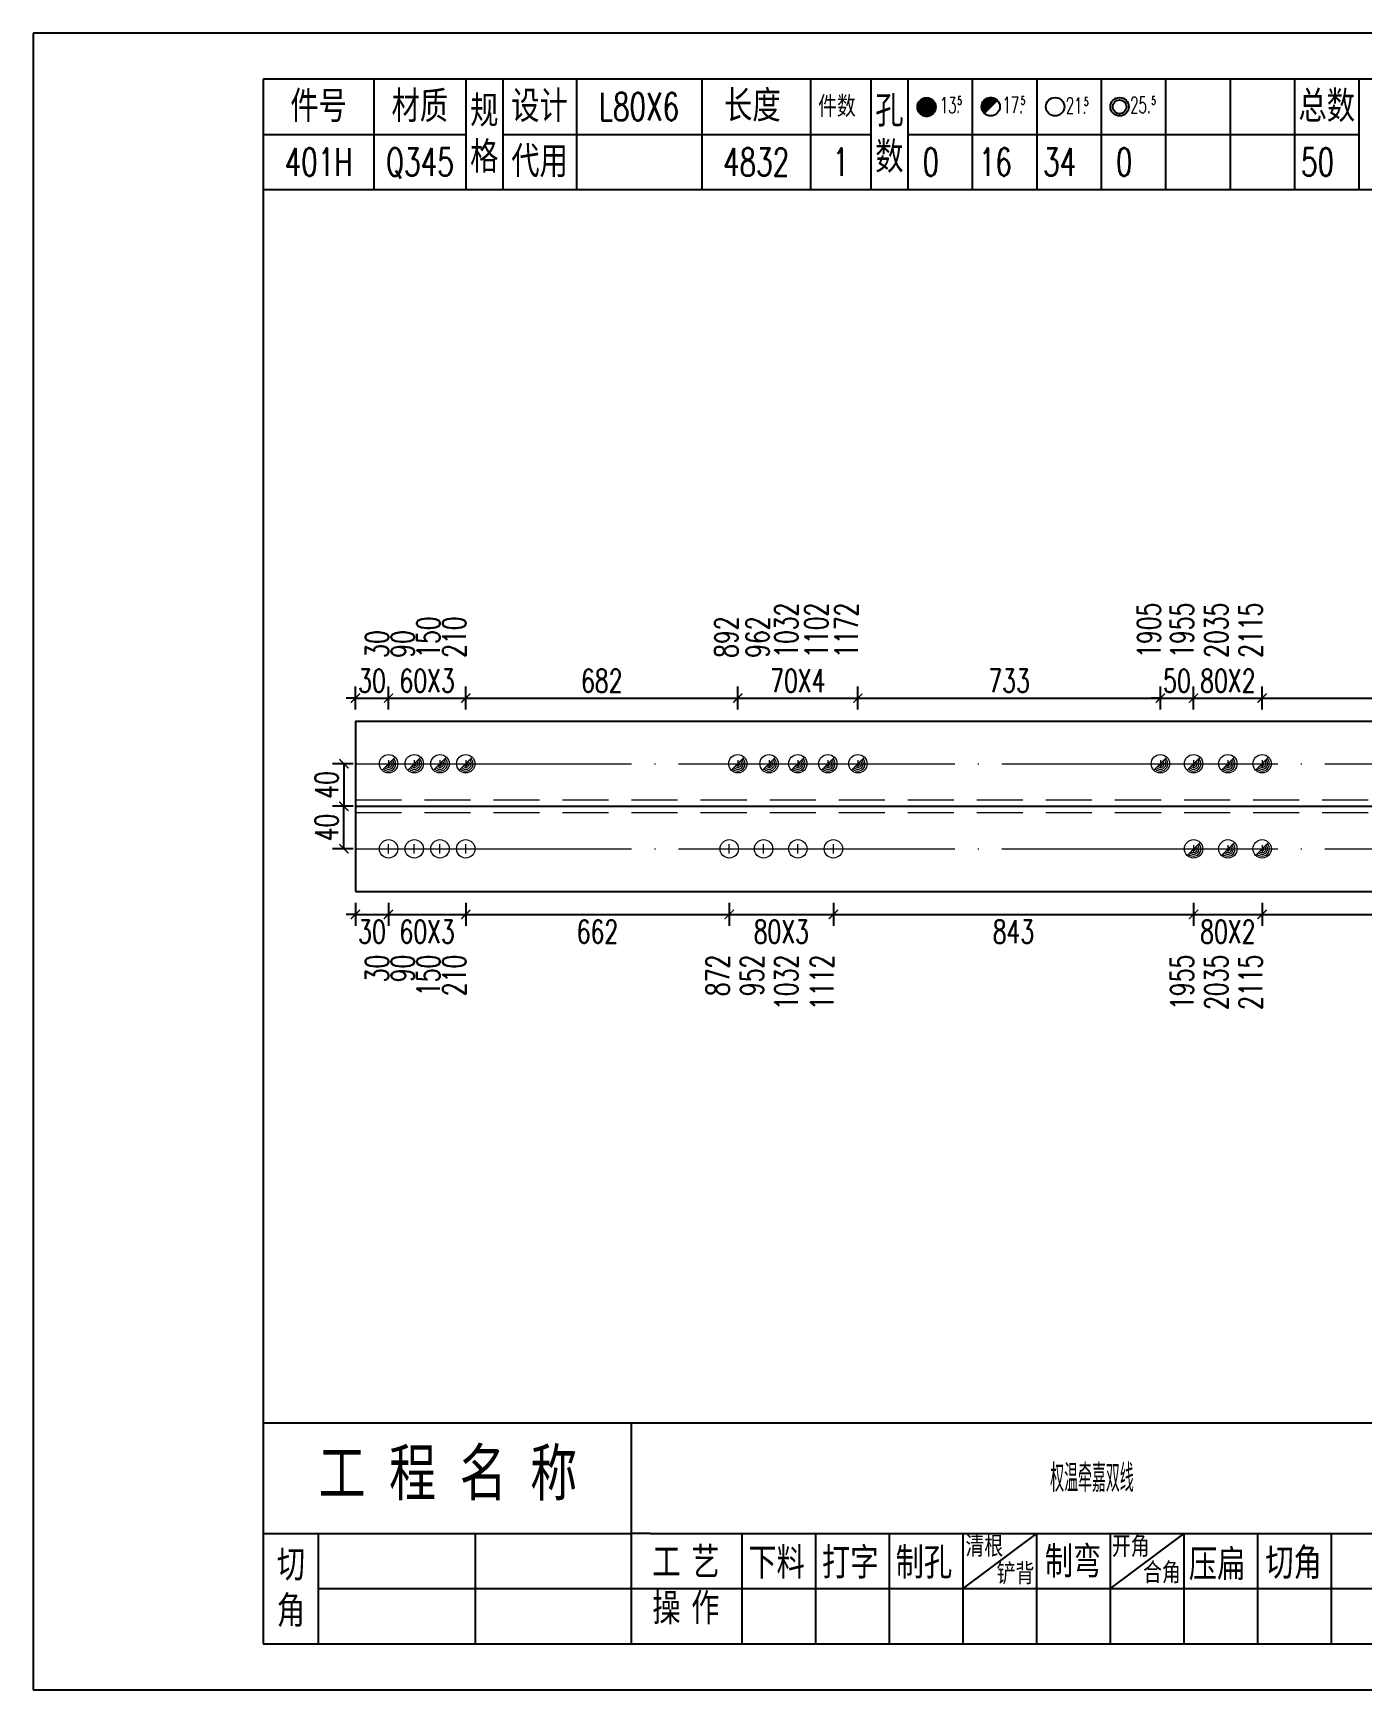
# Model space of a CAD drawing. Header units: millimetres. Extents: x -524 to 9570, y -2481 to 180.
# Drawn here: x 0 to 144.3, y -1800 to -1620 of the extents above; entities that cross this region are included whole.
import ezdxf
from ezdxf.enums import TextEntityAlignment as Align

# ---------------------------------------------------------------- set-up
doc = ezdxf.new("R2010")
doc.units = ezdxf.units.MM
doc.header["$LTSCALE"] = 20
doc.header["$PDMODE"] = 1
doc.linetypes.add('DASHDOT2X', pattern=[1.75, 1.5, -0.125, 0, -0.125])
doc.linetypes.add('HIDDEN', pattern=[0.375, 0.25, -0.125])
for name, color, linetype, lineweight in [('1', 7, 'Continuous', 25), ('11', 1, 'Continuous', 13), ('2', 1, 'HIDDEN', 13), ('5', 7, 'Continuous', 13), ('7', 3, 'DASHDOT2X', 13)]:
    doc.layers.add(name, color=color, linetype=linetype, lineweight=lineweight)
doc.styles.get("Standard").update_dxf_attribs({"font": 'simplex', "width": 0.7, "bigfont": 'gbhzfs.shx'})
doc.styles.add('SYMBOL_TXT', font='txt.shx', dxfattribs={"width": 0.6})
doc.styles.add('TITLE_TXT', font='simplex.shx', dxfattribs={"width": 0.75, "height": 2.5, "bigfont": 'gbhzfs.shx'})
doc.dimstyles.new('dimStyle4', dxfattribs={"dimtxt": 2.5, "dimasz": 1, "dimexe": 1.25, "dimexo": 0, "dimgap": 0.63, "dimtad": 2, "dimzin": 0, "dimdsep": 46, "dimtxsty": 'standard', "dimblk": 'ARCHTICK', "dimblk1": 'ARCHTICK', "dimblk2": 'ARCHTICK', "dimcen": 0.09, "dimadec": 0, "dimazin": 0, "dimtfac": 1, "dimtdec": 1, "dimtix": 1, "dimtmove": 2, "dimatfit": 3, "dimfxl": 0, "dimtolj": 1, "dimtzin": 0, "dimarcsym": 0})
doc.dimstyles.get("Standard").update_dxf_attribs({"dimtxt": 2.5, "dimasz": 1, "dimexe": 1.25, "dimexo": 0, "dimgap": 0.63, "dimtad": 1, "dimzin": 0, "dimdsep": 46, "dimtxsty": 'standard', "dimblk": 'ARCHTICK', "dimblk1": 'ARCHTICK', "dimblk2": 'ARCHTICK', "dimcen": 0.09, "dimadec": 0, "dimazin": 0, "dimtfac": 1, "dimtdec": 1, "dimtix": 1, "dimtmove": 2, "dimatfit": 3, "dimfxl": 0, "dimtolj": 1, "dimtzin": 0, "dimarcsym": 0})
pattern_1 = [(0, (-3, 0), (0, 0.0125), [])]

# ---------------------------------------------------------------- blocks, each defined once
blk = doc.blocks.new('M12_HOLE')
h = blk.add_hatch()
h.set_pattern_fill('LINE', scale=0.1, style=0)
h.set_pattern_definition(pattern_1)
h.paths.add_polyline_path([(-5, 0, 1), (-1, 0, 1)])
at = {"color": 7}
blk.add_circle((-3, 0), 2, dxfattribs=at)
at = {"color": 7, "attachment_point": 1, "style": 'SYMBOL_TXT'}
for s, insert, char_height, width in [('13\\f??|b0|i0|c0|p54;.', (-0.1170648347537053, 2.110404609075999), 3.5, 5.707453662650948), ('5', (3.739322910876695, 2.264550918150206), 1.8, 2.930899999712656)]:
    blk.add_mtext(s, dxfattribs=dict(at, insert=insert, char_height=char_height, width=width))
blk = doc.blocks.new('M16_HOLE')
h = blk.add_hatch()
h.set_pattern_fill('LINE', scale=0.1, style=0)
h.set_pattern_definition(pattern_1)
h.paths.add_polyline_path([(-1.585786437626905, 1.414213562373095, 0.668178637919299), (-5, 0, 0.198912367379658), (-4.414213562373095, -1.414213562373095)])
at = {"color": 7}
blk.add_circle((-3, 0), 2, dxfattribs=at)
at = {"color": 7, "attachment_point": 1, "style": 'SYMBOL_TXT'}
for s, insert, char_height, width in [('17.', (-0.443935574240129, 2.13042063441452), 3.5, 6.3164), ('5', (3.564570640825252, 2.25180437378188), 1.8, 1.822)]:
    blk.add_mtext(s, dxfattribs=dict(at, insert=insert, char_height=char_height, width=width))
blk = doc.blocks.new('M20_HOLE')
at = {"color": 7}
blk.add_circle((-3, 0), 2, dxfattribs=at)
at = {"color": 7, "attachment_point": 1, "style": 'SYMBOL_TXT'}
for s, insert, char_height, width in [('21.', (-0.6868754558352066, 2.009036737063269), 3.5, 6.0735), ('5', (3.321630759230175, 2.009036737063269), 1.8, 1.4576)]:
    blk.add_mtext(s, dxfattribs=dict(at, insert=insert, char_height=char_height, width=width))
blk = doc.blocks.new('M24_HOLE')
at = {"color": 7}
for radius in [2, 1.5]:
    blk.add_circle((-3, 0), radius, dxfattribs=at)
at = {"color": 7, "attachment_point": 1, "style": 'SYMBOL_TXT'}
for s, insert, char_height, width in [('25.', (-0.6868754558352066, 2.13042063441452), 3.5, 2.4294), ('5', (3.928980201610216, 2.25180437378188), 1.8, 1.9435)]:
    blk.add_mtext(s, dxfattribs=dict(at, insert=insert, char_height=char_height, width=width))
blk = doc.blocks.new('A$C1E394B87')
for p, q in [((270, 180), (0, 180)), ((0, 180), (0, 0)), ((0, 0), (270, 0))]:
    blk.add_line(p, q)
blk = doc.blocks.new('JgCard')
for p, q in [((265, 175), (25, 175)), ((25, 175), (25, 5)), ((37, 175), (37, 163)), ((47, 175), (47, 163)), ((51, 175), (51, 163)), ((59, 175), (59, 163)), ((72.61005959575064, 175), (72.61005959575061, 163)), ((84.43573710762382, 175), (84.43573710762382, 163)), ((91, 175), (91, 163)), ((95, 175), (95, 163)), ((102, 175), (102, 163)), ((109, 175), (109, 163)), ((116, 175), (116, 163)), ((123, 175), (123, 163)), ((130, 175), (130, 163)), ((137, 175), (137, 163)), ((144, 175), (144, 163)), ((25, 169), (47, 169)), ((51, 168.9999999999999), (91, 168.9999999999999)), ((95, 168.9999999999999), (144, 168.9999999999999)), ((25, 163), (265, 163)), ((25, 29), (265, 29)), ((65, 17), (65, 29)), ((25, 17), (65, 17)), ((31, 5), (31, 17)), ((48, 17), (48, 5)), ((65, 5), (65, 17)), ((67, 17), (65, 17)), ((67, 17), (165, 17)), ((77, 5), (77, 17)), ((85, 5), (85, 17)), ((93, 5), (93, 17)), ((101, 5), (101, 17)), ((101, 11), (109, 17)), ((109, 5), (109, 17)), ((117, 5), (117, 17)), ((117, 11), (125, 17)), ((125, 5), (125, 17)), ((133, 5), (133, 17)), ((141, 5), (141, 17)), ((31, 11), (65, 11)), ((65, 11), (165, 11)), ((25, 5), (265, 5))]:
    blk.add_line(p, q)
blk.add_lwpolyline([(96.0334779468642, 171.9855941999696, -1), (98.0334779468642, 171.9855941999696, -1)], format="xyb", close=True)
blk.add_point((65.8050297978753, 166))
blk.add_blockref('A$C1E394B87', (0, 0))
at = {"xscale": 0.5, "yscale": 0.5, "zscale": 0.5}
for name, p in [('M12_HOLE', (98.5334779468642, 171.9855941999696)), ('M16_HOLE', (105.5, 171.9999999999999)), ('M20_HOLE', (112.5, 171.9999999999999)), ('M24_HOLE', (119.5, 171.9999999999999))]:
    blk.add_blockref(name, p, dxfattribs=at)
at = {"attachment_point": 5, "style": 'TITLE_TXT'}
for s, insert, char_height, width in [('{\\fSimHei|b0|i0|c134|p2;件号}', (31, 172), 3, 15), ('{\\fSimHei|b0|i0|c134|p2;材质}', (42, 172), 3, 8), ('{\\fSimHei|b0|i0|c134|p2;规格}', (49, 169), 3, 4), ('{\\fSimHei|b0|i0|c134|p2;设计}', (55, 171.9999999999999), 3, 8.000000000000014), ('{\\fSimHei|b0|i0|c134|p2;长度}', (78.11684221050325, 172.0531705390044), 3, 8), ('{\\fSimHei|b0|i0|c134|p2;件数}', (87.3041250533895, 171.9999999999999), 2, 8.8244), ('{\\fSimHei|b0|i0|c134|p2;孔数}', (93, 169), 3, 4), ('{\\fSimHei|b0|i0|c134|p2;总数}', (140.5, 171.9999999999999), 3, 7), ('{\\fSimHei|b0|i0|c134|p2;代用}', (55, 166), 3, 8), ('{\\fSimHei|b0|i0|c134|p2;工 程 名 称}', (45.04268864723963, 23.33842704880232), 5, 47.33333333333334), ('{\\fSimHei|b0|i0|c134|p2;清根}', (103.3080888185272, 15.56254542211099), 2, 8), ('{\\fSimHei|b0|i0|c134|p2;开角}', (119.2123351337376, 15.54156681030855), 2, 8.000000000000057), ('{\\fSimHei|b0|i0|c134|p2;切\\P角}', (28, 11), 3, 6.000000000000004), ('{\\fSimHei|b0|i0|c134|p2;工\\P操}', (68.78408056366106, 11.29930144135182), 3, 6.000000000000004), ('{\\fSimHei|b0|i0|c134|p2;艺\\P作}', (73.01340619218274, 11.29930144135182), 3, 6.000000000000004), ('{\\fSimHei|b0|i0|c134|p2;下料}', (80.74376492044746, 13.75191016783555), 3, 8), ('{\\fSimHei|b0|i0|c134|p2;打字}', (88.74376492044746, 13.75191016783555), 3, 8), ('{\\fSimHei|b0|i0|c134|p2;制孔}', (96.74376492044746, 13.75191016783555), 3, 8.000000000000028), ('{\\fSimHei|b0|i0|c134|p2;制弯}', (112.9524832210667, 13.86807755023182), 3, 8.000000000000028), ('{\\fSimHei|b0|i0|c134|p2;压扁}', (128.5896913500159, 13.56672241423536), 3, 8), ('{\\fSimHei|b0|i0|c134|p2;切角}', (136.8970089545677, 13.6938446517654), 3, 8), ('{\\fSimHei|b0|i0|c134|p2;铲背}', (106.6982872637203, 12.58010217278223), 2, 8), ('{\\fSimHei|b0|i0|c134|p2;合角}', (122.601153766583, 12.67610618408509), 2, 8)]:
    blk.add_mtext(s, dxfattribs=dict(at, insert=insert, char_height=char_height, width=width))
blk = doc.blocks.new('M20')
for p, q in [((-0.5, 0), (0.5, 0)), ((0, -0.5), (0, 0.5))]:
    blk.add_line(p, q)
blk.add_circle((0, 0), 1)
blk = doc.blocks.new('M16')
for p, q in [((-0.7071067811865476, -0.7071067811865476), (0.7071067811865475, 0.7071067811865475)), ((-0.4, 4.898425415289509e-17), (0.4, 0)), ((2.449212707644755e-17, 0.4), (0, -0.4))]:
    blk.add_line(p, q)
blk.add_circle((0, 0), 1)
for centre, radius, end in [((0, 0), 0.8, 45.00000000000001), ((0, 0), 0.6, 45.00000000000001), ((0, 0), 0.4, 45.00000000000001), ((-5.551115123125783e-17, -5.551115123125783e-17), 0.2, 45)]:
    blk.add_arc(centre, radius, 225, end)
blk = doc.blocks.new('_ArchTick')
at = {"color": 0, "linetype": 'ByBlock', "const_width": 0.15}
blk.add_lwpolyline([(-0.5, -0.5), (0.5, 0.5)], dxfattribs=at)
blk = doc.blocks.new('*D985')
at = {"layer": '11', "color": 0, "lineweight": -2}
for p, q in [((35.00002660507744, -1714.500012380202), (35.00002660507744, -1717.000012380202)), ((38.60002660507598, -1714.500012380202), (38.60002660507598, -1717.000012380202)), ((35.00002660507744, -1715.750012380202), (34.00002660507744, -1715.750012380202)), ((35.00002660507744, -1715.750012380202), (38.60002660507598, -1715.750012380202)), ((38.60002660507598, -1715.750012380202), (39.60002660507598, -1715.750012380202))]:
    blk.add_line(p, q, dxfattribs=at)
at = {"layer": 'Defpoints', "color": 0}
for p in [(35.00002660507744, -1714.500012380202), (38.60002660507598, -1714.500012380202), (38.60002660507598, -1715.750012380202)]:
    blk.add_point(p, dxfattribs=at)
at = {"layer": '11', "color": 0, "lineweight": -2}
blk.add_blockref('_ArchTick', (35.00002660507744, -1715.750012380202), dxfattribs=at)
at = {"layer": '11', "color": 0, "lineweight": -2, "rotation": 180}
blk.add_blockref('_ArchTick', (38.60002660507598, -1715.750012380202), dxfattribs=at)
at = {"layer": '11', "color": 0, "insert": (36.80002660507671, -1717.630012380202), "char_height": 2.5, "attachment_point": 5}
blk.add_mtext('\\A1;30', dxfattribs=at)
blk = doc.blocks.new('*D986')
at = {"layer": '11', "color": 0, "lineweight": -2}
for p, q in [((38.60002660507598, -1714.500012380202), (38.60002660507598, -1717.000012380202)), ((46.98161847754091, -1714.500012380202), (46.98161847754091, -1717.000012380202)), ((38.60002660507598, -1715.750012380202), (46.98161847754091, -1715.750012380202))]:
    blk.add_line(p, q, dxfattribs=at)
at = {"layer": 'Defpoints', "color": 0}
for p in [(38.60002660507598, -1714.500012380202), (46.98161847754091, -1714.500012380202), (46.98161847754091, -1715.750012380202)]:
    blk.add_point(p, dxfattribs=at)
at = {"layer": '11', "color": 0, "lineweight": -2, "rotation": 180}
blk.add_blockref('_ArchTick', (38.60002660507598, -1715.750012380202), dxfattribs=at)
at = {"layer": '11', "color": 0, "lineweight": -2}
blk.add_blockref('_ArchTick', (46.98161847754091, -1715.750012380202), dxfattribs=at)
at = {"layer": '11', "color": 0, "insert": (42.79082254130844, -1717.630012380202), "char_height": 2.5, "attachment_point": 5}
blk.add_mtext('\\A1;60X3', dxfattribs=at)
blk = doc.blocks.new('*D987')
at = {"layer": '11', "color": 0, "lineweight": -2}
for p, q in [((46.98161847754091, -1714.500012380202), (46.98161847754091, -1717.000012380202)), ((75.604182787225, -1714.500012380202), (75.604182787225, -1717.000012380202)), ((46.98161847754091, -1715.750012380202), (75.604182787225, -1715.750012380202))]:
    blk.add_line(p, q, dxfattribs=at)
at = {"layer": 'Defpoints', "color": 0}
for p in [(46.98161847754091, -1714.500012380202), (75.604182787225, -1714.500012380202), (75.604182787225, -1715.750012380202)]:
    blk.add_point(p, dxfattribs=at)
at = {"layer": '11', "color": 0, "lineweight": -2, "rotation": 180}
blk.add_blockref('_ArchTick', (46.98161847754091, -1715.750012380202), dxfattribs=at)
at = {"layer": '11', "color": 0, "lineweight": -2}
blk.add_blockref('_ArchTick', (75.604182787225, -1715.750012380202), dxfattribs=at)
at = {"layer": '11', "color": 0, "insert": (61.29290063238295, -1717.630012380202), "char_height": 2.5, "attachment_point": 5}
blk.add_mtext('\\A1;662', dxfattribs=at)
blk = doc.blocks.new('*D988')
at = {"layer": '11', "color": 0, "lineweight": -2}
for p, q in [((75.604182787225, -1714.500012380202), (75.604182787225, -1717.000012380202)), ((86.91399462426125, -1714.500012380202), (86.91399462426125, -1717.000012380202)), ((75.604182787225, -1715.750012380202), (86.91399462426125, -1715.750012380202))]:
    blk.add_line(p, q, dxfattribs=at)
at = {"layer": 'Defpoints', "color": 0}
for p in [(75.604182787225, -1714.500012380202), (86.91399462426125, -1714.500012380202), (86.91399462426125, -1715.750012380202)]:
    blk.add_point(p, dxfattribs=at)
at = {"layer": '11', "color": 0, "lineweight": -2, "rotation": 180}
blk.add_blockref('_ArchTick', (75.604182787225, -1715.750012380202), dxfattribs=at)
at = {"layer": '11', "color": 0, "lineweight": -2}
blk.add_blockref('_ArchTick', (86.91399462426125, -1715.750012380202), dxfattribs=at)
at = {"layer": '11', "color": 0, "insert": (81.25908870574312, -1717.630012380202), "char_height": 2.5, "attachment_point": 5}
blk.add_mtext('\\A1;80X3', dxfattribs=at)
blk = doc.blocks.new('*D989')
at = {"layer": '11', "color": 0, "lineweight": -2}
for p, q in [((86.91399462426125, -1714.500012380202), (86.91399462426125, -1717.000012380202)), ((126.0334272198706, -1714.500012380202), (126.0334272198706, -1717.000012380202)), ((86.91399462426125, -1715.750012380202), (126.0334272198706, -1715.750012380202))]:
    blk.add_line(p, q, dxfattribs=at)
at = {"layer": 'Defpoints', "color": 0}
for p in [(86.91399462426125, -1714.500012380202), (126.0334272198706, -1714.500012380202), (126.0334272198706, -1715.750012380202)]:
    blk.add_point(p, dxfattribs=at)
at = {"layer": '11', "color": 0, "lineweight": -2, "rotation": 180}
blk.add_blockref('_ArchTick', (86.91399462426125, -1715.750012380202), dxfattribs=at)
at = {"layer": '11', "color": 0, "lineweight": -2}
blk.add_blockref('_ArchTick', (126.0334272198706, -1715.750012380202), dxfattribs=at)
at = {"layer": '11', "color": 0, "insert": (106.4737109220659, -1717.630012380202), "char_height": 2.5, "attachment_point": 5}
blk.add_mtext('\\A1;843', dxfattribs=at)
blk = doc.blocks.new('*D990')
at = {"layer": '11', "color": 0, "lineweight": -2}
for p, q in [((126.0334272198706, -1714.500012380202), (126.0334272198706, -1717.000012380202)), ((133.4837311065021, -1714.500012380202), (133.4837311065021, -1717.000012380202)), ((126.0334272198706, -1715.750012380202), (133.4837311065021, -1715.750012380202))]:
    blk.add_line(p, q, dxfattribs=at)
at = {"layer": 'Defpoints', "color": 0}
for p in [(126.0334272198706, -1714.500012380202), (133.4837311065021, -1714.500012380202), (133.4837311065021, -1715.750012380202)]:
    blk.add_point(p, dxfattribs=at)
at = {"layer": '11', "color": 0, "lineweight": -2, "rotation": 180}
blk.add_blockref('_ArchTick', (126.0334272198706, -1715.750012380202), dxfattribs=at)
at = {"layer": '11', "color": 0, "lineweight": -2}
blk.add_blockref('_ArchTick', (133.4837311065021, -1715.750012380202), dxfattribs=at)
at = {"layer": '11', "color": 0, "insert": (129.7585791631864, -1717.630012380202), "char_height": 2.5, "attachment_point": 5}
blk.add_mtext('\\A1;80X2', dxfattribs=at)
blk = doc.blocks.new('*D991')
at = {"layer": '11', "color": 0, "lineweight": -2}
for p, q in [((133.4837311065021, -1714.500012380202), (133.4837311065021, -1717.000012380202)), ((169.3161072532239, -1714.500012380202), (169.3161072532239, -1717.000012380202)), ((133.4837311065021, -1715.750012380202), (169.3161072532239, -1715.750012380202))]:
    blk.add_line(p, q, dxfattribs=at)
at = {"layer": 'Defpoints', "color": 0}
for p in [(133.4837311065021, -1714.500012380202), (169.3161072532239, -1714.500012380202), (169.3161072532239, -1715.750012380202)]:
    blk.add_point(p, dxfattribs=at)
at = {"layer": '11', "color": 0, "lineweight": -2, "rotation": 180}
blk.add_blockref('_ArchTick', (133.4837311065021, -1715.750012380202), dxfattribs=at)
at = {"layer": '11', "color": 0, "lineweight": -2}
blk.add_blockref('_ArchTick', (169.3161072532239, -1715.750012380202), dxfattribs=at)
at = {"layer": '11', "color": 0, "insert": (151.399919179863, -1717.630012380202), "char_height": 2.5, "attachment_point": 5}
blk.add_mtext('\\A1;802', dxfattribs=at)
blk = doc.blocks.new('*D1002')
at = {"layer": '11', "color": 0, "lineweight": -2}
for p, q in [((35.00002660507744, -1693.500012380202), (35.00002660507744, -1691.000012380202)), ((38.60002660507598, -1693.500012380202), (38.60002660507598, -1691.000012380202)), ((35.00002660507744, -1692.250012380202), (34.00002660507744, -1692.250012380202)), ((35.00002660507744, -1692.250012380202), (38.60002660507598, -1692.250012380202)), ((38.60002660507598, -1692.250012380202), (39.60002660507598, -1692.250012380202))]:
    blk.add_line(p, q, dxfattribs=at)
at = {"layer": 'Defpoints', "color": 0}
for p in [(35.00002660507744, -1693.500012380202), (38.60002660507598, -1692.250012380202), (38.60002660507598, -1693.500012380202)]:
    blk.add_point(p, dxfattribs=at)
at = {"layer": '11', "color": 0, "lineweight": -2}
blk.add_blockref('_ArchTick', (35.00002660507744, -1692.250012380202), dxfattribs=at)
at = {"layer": '11', "color": 0, "lineweight": -2, "rotation": 180}
blk.add_blockref('_ArchTick', (38.60002660507598, -1692.250012380202), dxfattribs=at)
at = {"layer": '11', "color": 0, "insert": (36.80002660507671, -1690.370012380202), "char_height": 2.5, "attachment_point": 5}
blk.add_mtext('\\A1;30', dxfattribs=at)
blk = doc.blocks.new('*D1007')
at = {"layer": '11', "color": 0, "lineweight": -2}
for p, q in [((122.4334272198721, -1693.500012380202), (122.4334272198721, -1691.000012380202)), ((126.0334272198706, -1693.500012380202), (126.0334272198706, -1691.000012380202)), ((122.4334272198721, -1692.250012380202), (121.4334272198721, -1692.250012380202)), ((122.4334272198721, -1692.250012380202), (126.0334272198706, -1692.250012380202)), ((126.0334272198706, -1692.250012380202), (127.0334272198706, -1692.250012380202))]:
    blk.add_line(p, q, dxfattribs=at)
at = {"layer": 'Defpoints', "color": 0}
for p in [(122.4334272198721, -1693.500012380202), (126.0334272198706, -1692.250012380202), (126.0334272198706, -1693.500012380202)]:
    blk.add_point(p, dxfattribs=at)
at = {"layer": '11', "color": 0, "lineweight": -2}
blk.add_blockref('_ArchTick', (122.4334272198721, -1692.250012380202), dxfattribs=at)
at = {"layer": '11', "color": 0, "lineweight": -2, "rotation": 180}
blk.add_blockref('_ArchTick', (126.0334272198706, -1692.250012380202), dxfattribs=at)
at = {"layer": '11', "color": 0, "insert": (124.2334272198714, -1690.370012380202), "char_height": 2.5, "attachment_point": 5}
blk.add_mtext('\\A1;50', dxfattribs=at)
blk = doc.blocks.new('*D1021')
at = {"layer": '1', "color": 0, "lineweight": -2}
for p, q in [((34.75002660507744, -1699.375012380202), (32.50002660507744, -1699.375012380202)), ((33.75002660507744, -1699.375012380202), (33.75002660507744, -1704.000012380202)), ((34.75002660507744, -1704.000012380202), (32.50002660507744, -1704.000012380202))]:
    blk.add_line(p, q, dxfattribs=at)
at = {"layer": 'Defpoints', "color": 0}
for p in [(34.75002660507744, -1699.375012380202), (33.75002660507744, -1704.000012380202), (34.75002660507744, -1704.000012380202)]:
    blk.add_point(p, dxfattribs=at)
at = {"layer": '1', "color": 0, "lineweight": -2}
for p, rotation in [((33.75002660507744, -1699.375012380202), 90), ((33.75002660507744, -1704.000012380202), 270)]:
    blk.add_blockref('_ArchTick', p, dxfattribs=dict(at, rotation=rotation))
at = {"layer": '1', "color": 0, "insert": (31.87002660507771, -1701.687512380202), "char_height": 2.5, "attachment_point": 5, "rotation": 90}
blk.add_mtext('\\A1;40', dxfattribs=at)

msp = doc.modelspace()

# ---------------------------------------------------------------- linework, layer by layer
at = {"layer": '1'}
for p, q in [((35.00002660507744, -1694.750012380202), (35.00002660507744, -1713.250012380202)), ((35.00002660507744, -1694.750012380202), (260.0000266050774, -1694.750012380202)), ((35.00002660507744, -1704.000012380202), (260.0000266050774, -1704.000012380202)), ((35.00002660507744, -1713.250012380202), (260.0000266050774, -1713.250012380202))]:
    msp.add_line(p, q, dxfattribs=at)
at = {"layer": '2'}
for p, q in [((35.00002660507744, -1703.306262380202), (260.0000266050774, -1703.306262380202)), ((35.00002660507744, -1704.693762380202), (260.0000266050774, -1704.693762380202))]:
    msp.add_line(p, q, dxfattribs=at)
at = {"layer": '7'}
for p, q in [((35.00002660507744, -1699.375012380202), (261.5000266050774, -1699.375012380202)), ((35.00002660507744, -1708.625012380202), (260.9000266050789, -1708.625012380202))]:
    msp.add_line(p, q, dxfattribs=at)

# ---------------------------------------------------------------- block references
at = {"layer": '1'}
msp.add_blockref('JgCard', (2.660507743712515e-05, -1800.000012380202), dxfattribs=at)
at = {"layer": '5'}
for name, p in [('M16', (38.60002660507598, -1699.375012380202)), ('M16', (41.3938905625655, -1699.375012380202)), ('M16', (44.18775452005139, -1699.375012380202)), ('M16', (46.98161847754091, -1699.375012380202)), ('M16', (76.53547077305484, -1699.375012380202)), ('M16', (79.9293347305429, -1699.375012380202)), ('M16', (83.05448667386008, -1699.375012380202)), ('M16', (86.31399462425907, -1699.375012380202)), ('M16', (89.57350257466169, -1699.375012380202)), ('M16', (122.4334272198721, -1699.375012380202)), ('M16', (126.0334272198706, -1699.375012380202)), ('M16', (129.7585791631864, -1699.375012380202)), ('M16', (133.4837311065021, -1699.375012380202)), ('M20', (38.60002660507598, -1708.625012380202)), ('M20', (41.3938905625655, -1708.625012380202)), ('M20', (44.18775452005139, -1708.625012380202)), ('M20', (46.98161847754091, -1708.625012380202)), ('M20', (75.604182787225, -1708.625012380202)), ('M20', (79.32933473054072, -1708.625012380202)), ('M20', (83.05448667386008, -1708.625012380202)), ('M20', (86.91399462426125, -1708.625012380202)), ('M16', (126.0334272198706, -1708.625012380202)), ('M16', (129.7585791631864, -1708.625012380202)), ('M16', (133.4837311065021, -1708.625012380202))]:
    msp.add_blockref(name, p, dxfattribs=at)

# ---------------------------------------------------------------- texts
at = {"layer": '1', "width": 0.7}
for s, p in [('L80X6', (65.8050564029545, -1628.000012380202)), ('401H', (31.00002660507744, -1634.000012380202)), ('Q345', (42.00002660507744, -1634.000012380202)), ('4832', (78.52292495676375, -1634.000012380202)), ('1', (87.71789515889031, -1634.000012380202)), ('0', (97.50002660507744, -1634.000012380202)), ('16', (104.5000266050774, -1634.000012380202)), ('34', (111.5000266050774, -1634.000012380202)), ('0', (118.5000266050774, -1634.000012380202)), ('50', (139.5000266050774, -1634.000012380202)), ('权温牵嘉双线', (115.0000266050774, -1777.000012380202))]:
    msp.add_text(s, height=3, dxfattribs=at).set_placement(p, align=Align.MIDDLE_CENTER)
for s, p in [('1032', (83.05448667386008, -1687.875012380202)), ('1102', (86.31399462425907, -1687.875012380202)), ('1172', (89.57350257466169, -1687.875012380202)), ('1905', (122.4334272198721, -1687.875012380202)), ('1955', (126.0334272198706, -1687.875012380202)), ('2035', (129.7585791631864, -1687.875012380202)), ('2115', (133.4837311065021, -1687.875012380202)), ('150', (44.18775452005139, -1687.875012380202)), ('210', (46.98161847754091, -1687.875012380202)), ('892', (76.53547077305484, -1687.875012380202)), ('962', (79.9293347305429, -1687.875012380202)), ('30', (38.60002660507598, -1687.875012380202)), ('90', (41.3938905625655, -1687.875012380202))]:
    msp.add_text(s, height=2.5, rotation=90, dxfattribs=at).set_placement(p)
for s, p in [('30', (38.60002660507598, -1720.125012380202)), ('90', (41.3938905625655, -1720.125012380202)), ('150', (44.18775452005139, -1720.125012380202)), ('210', (46.98161847754091, -1720.125012380202)), ('872', (75.604182787225, -1720.125012380202)), ('952', (79.32933473054072, -1720.125012380202)), ('1032', (83.05448667386008, -1720.125012380202)), ('1112', (86.91399462426125, -1720.125012380202)), ('1955', (126.0334272198706, -1720.125012380202)), ('2035', (129.7585791631864, -1720.125012380202)), ('2115', (133.4837311065021, -1720.125012380202))]:
    msp.add_text(s, height=2.5, rotation=90, dxfattribs=at).set_placement(p, align=Align.RIGHT)

# ---------------------------------------------------------------- dimensions: what is measured, and where the dimension line sits
at = {"layer": '1'}
dim = msp.add_linear_dim(base=(33.75002660507744, -1704.000012380202), p1=(34.75002660507744, -1699.375012380202), p2=(34.75002660507744, -1704.000012380202), angle=90, text='40', dimstyle='standard', override={"dimtxt": 2.5}, dxfattribs=at)
dim.commit()
dim.dimension.update_dxf_attribs({"geometry": '*D1021', "text_midpoint": (31.87002660507771, -1701.687512380202)})
msp.add_linear_dim(base=(33.75002660507744, -1704.000012380202), p1=(34.75002660507744, -1708.625012380202), p2=(34.75002660507744, -1704.000012380202), angle=90, text='40', dimstyle='standard', override={"dimtxt": 2.5}, dxfattribs=at).render()
at = {"layer": '11'}
for base, p1, p2, text, dimstyle, picture, middle in [((38.60002660507598, -1692.250012380202), (35.00002660507744, -1693.500012380202), (38.60002660507598, -1693.500012380202), '30', 'standard', '*D1002', (36.80002660507671, -1690.370012380202)), ((126.0334272198706, -1692.250012380202), (122.4334272198721, -1693.500012380202), (126.0334272198706, -1693.500012380202), '50', 'standard', '*D1007', (124.2334272198714, -1690.370012380202)), ((38.60002660507598, -1715.750012380202), (35.00002660507744, -1714.500012380202), (38.60002660507598, -1714.500012380202), '30', 'dimStyle4', '*D985', (36.80002660507671, -1717.630012380202)), ((46.98161847754091, -1715.750012380202), (38.60002660507598, -1714.500012380202), (46.98161847754091, -1714.500012380202), '60X3', 'dimStyle4', '*D986', (42.79082254130844, -1717.630012380202)), ((75.604182787225, -1715.750012380202), (46.98161847754091, -1714.500012380202), (75.604182787225, -1714.500012380202), '662', 'dimStyle4', '*D987', (61.29290063238295, -1717.630012380202)), ((86.91399462426125, -1715.750012380202), (75.604182787225, -1714.500012380202), (86.91399462426125, -1714.500012380202), '80X3', 'dimStyle4', '*D988', (81.25908870574312, -1717.630012380202)), ((126.0334272198706, -1715.750012380202), (86.91399462426125, -1714.500012380202), (126.0334272198706, -1714.500012380202), '843', 'dimStyle4', '*D989', (106.4737109220659, -1717.630012380202)), ((133.4837311065021, -1715.750012380202), (126.0334272198706, -1714.500012380202), (133.4837311065021, -1714.500012380202), '80X2', 'dimStyle4', '*D990', (129.7585791631864, -1717.630012380202)), ((169.3161072532239, -1715.750012380202), (133.4837311065021, -1714.500012380202), (169.3161072532239, -1714.500012380202), '802', 'dimStyle4', '*D991', (151.399919179863, -1717.630012380202))]:
    dim = msp.add_linear_dim(base=base, p1=p1, p2=p2, text=text, dimstyle=dimstyle, override={"dimtxt": 2.5}, dxfattribs=at)
    dim.commit()
    dim.dimension.update_dxf_attribs({"geometry": picture, "text_midpoint": middle})
for base, p1, p2, text in [((46.98161847754091, -1692.250012380202), (38.60002660507598, -1693.500012380202), (46.98161847754091, -1693.500012380202), '60X3'), ((76.53547077305484, -1692.250012380202), (46.98161847754091, -1693.500012380202), (76.53547077305484, -1693.500012380202), '682'), ((89.57350257466169, -1692.250012380202), (76.53547077305484, -1693.500012380202), (89.57350257466169, -1693.500012380202), '70X4'), ((122.4334272198721, -1692.250012380202), (89.57350257466169, -1693.500012380202), (122.4334272198721, -1693.500012380202), '733'), ((133.4837311065021, -1692.250012380202), (126.0334272198706, -1693.500012380202), (133.4837311065021, -1693.500012380202), '80X2'), ((169.3161072532239, -1692.250012380202), (133.4837311065021, -1693.500012380202), (169.3161072532239, -1693.500012380202), '802')]:
    msp.add_linear_dim(base=base, p1=p1, p2=p2, text=text, dimstyle='standard', override={"dimtxt": 2.5}, dxfattribs=at).render()

doc.saveas('drawing.dxf')
